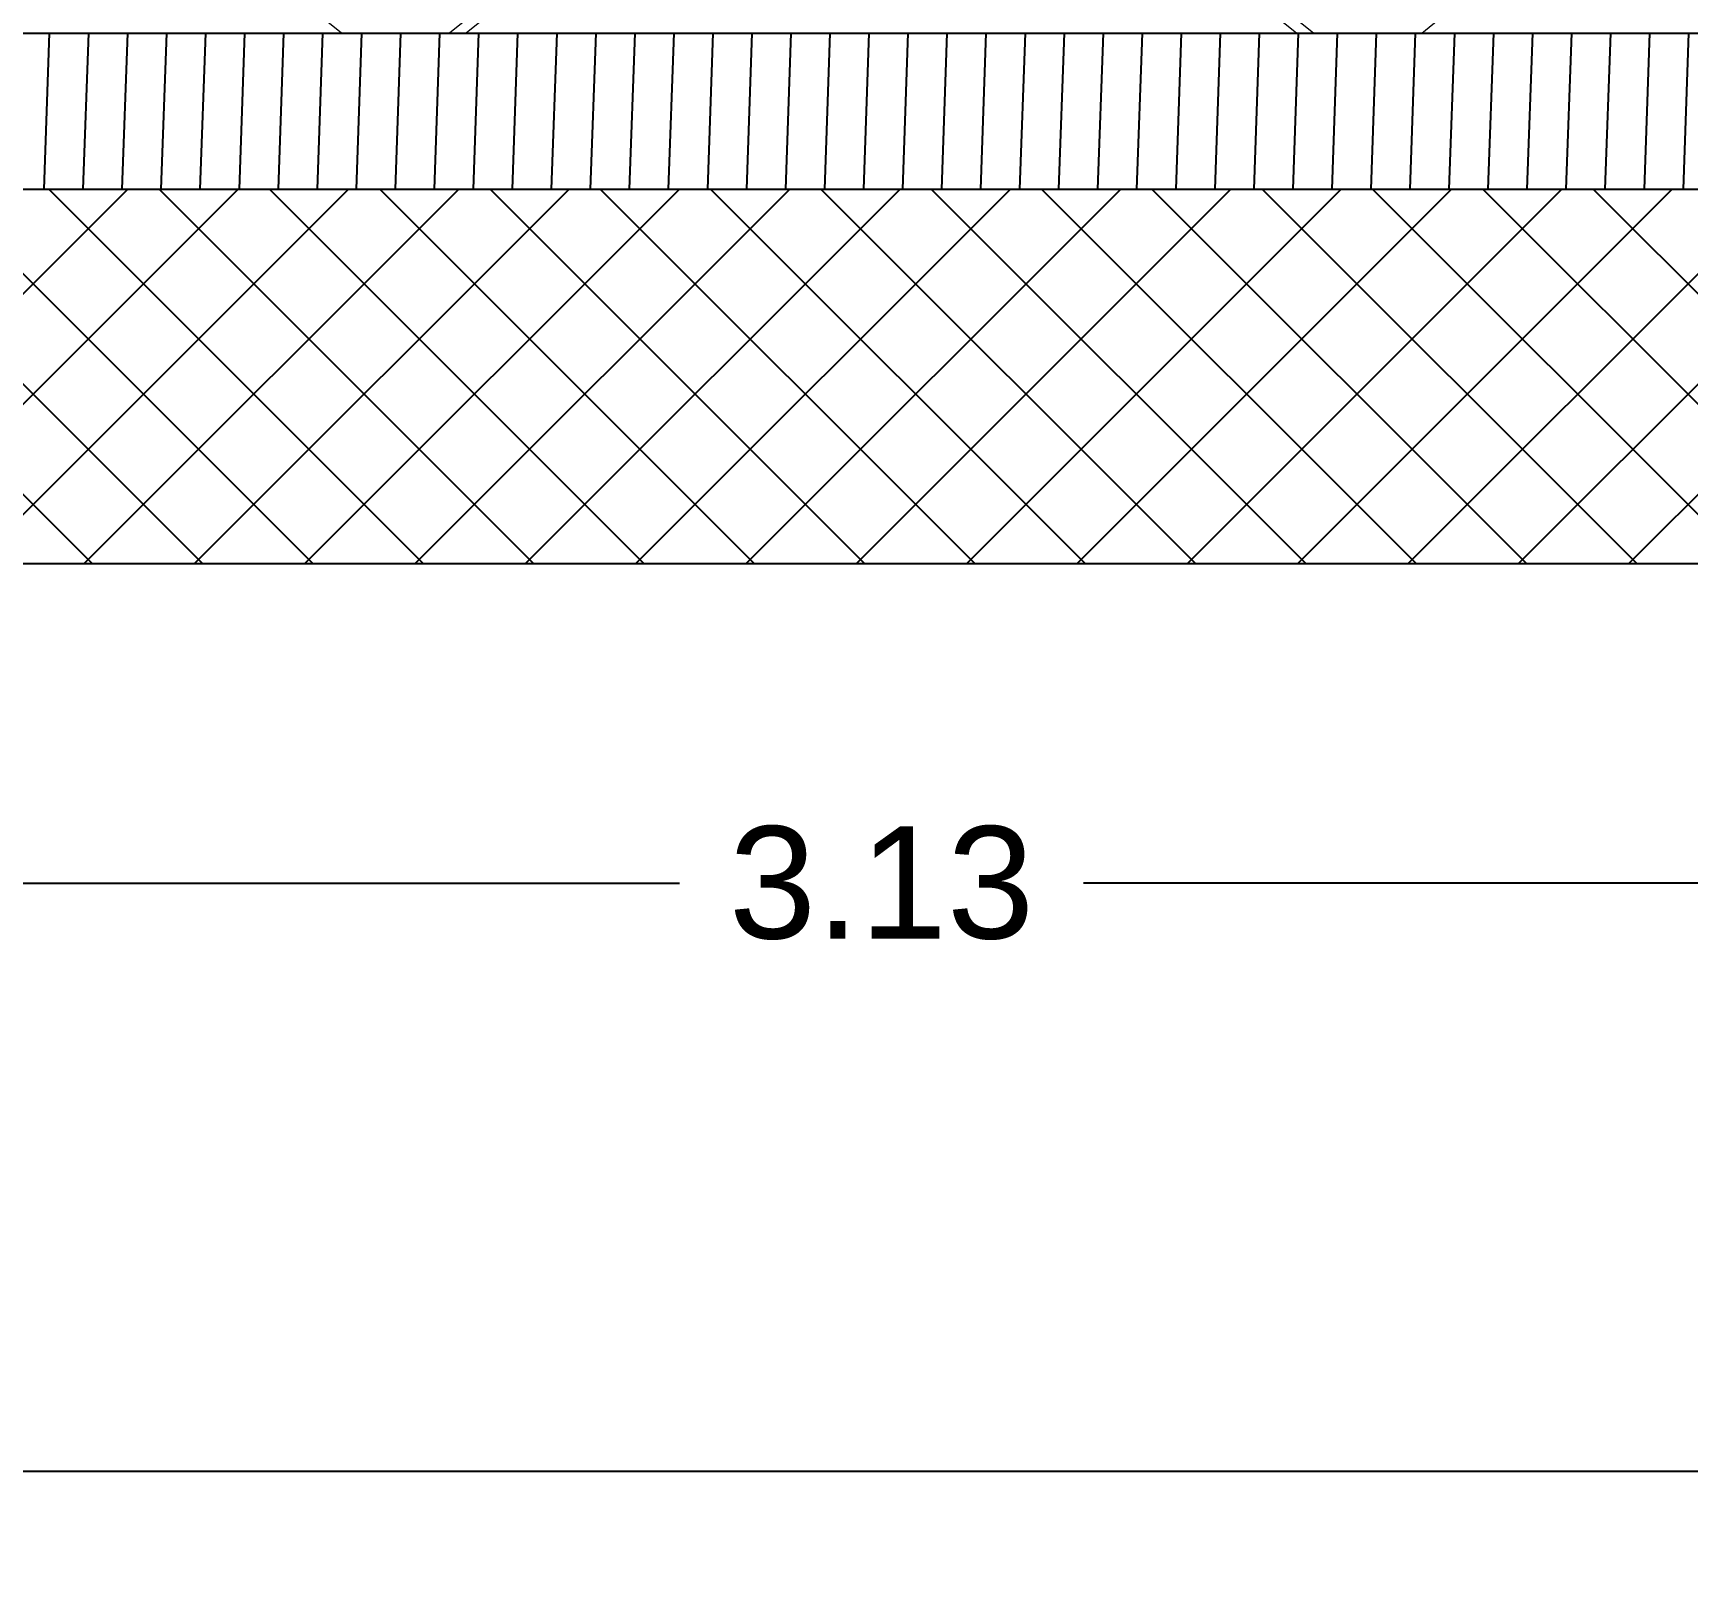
# Model space of a CAD drawing. Header units: metres. Extents: x 668617 to 675126, y 2286318 to 2293677.
# Drawn here: x 672273.909 to 672276.561, y 2287837.555 to 2287840.04 of the extents above; entities that cross this region are included whole.
import ezdxf

# ---------------------------------------------------------------- set-up
doc = ezdxf.new("R2010")
doc.units = ezdxf.units.M
doc.header["$MEASUREMENT"] = 0
doc.layers.add('29-AMBIENTACION', color=252, linetype='Continuous', lineweight=0)
doc.layers.add('DMTG_SECCIONES_VIALES', color=250, linetype='Continuous')
doc.styles.get("Standard").update_dxf_attribs({"font": 'arial.ttf'})
doc.dimstyles.get("Standard").update_dxf_attribs({"dimtxt": 0.18, "dimasz": 0.18, "dimexe": 0.18, "dimexo": 0.0625, "dimgap": 0.09, "dimtad": 0, "dimtih": 1, "dimtoh": 1, "dimdec": 4, "dimzin": 0, "dimdsep": 46, "dimtxsty": 'Standard', "dimcen": 0.09, "dimadec": 0, "dimazin": 0, "dimtfac": 1, "dimtdec": 4, "dimtofl": 0, "dimtmove": 0, "dimatfit": 3, "dimfxl": 1, "dimtolj": 1, "dimtzin": 0, "dimarcsym": 0})

# ---------------------------------------------------------------- blocks, each defined once
blk = doc.blocks.new('_ArchTick')
at = {"color": 0, "linetype": 'ByBlock', "const_width": 0.15}
blk.add_lwpolyline([(-0.5, -0.5), (0.5, 0.5)], dxfattribs=at)
blk = doc.blocks.new('*D415')
at = {"layer": 'Defpoints', "color": 0, "transparency": 16777216}
for p in [(672273.7035, 2287840.0398), (672276.8335, 2287840.0398), (672276.8335, 2287838.6778)]:
    blk.add_point(p, dxfattribs=at)
at = {"layer": 'DMTG_SECCIONES_VIALES', "color": 0, "lineweight": -2, "transparency": 16777216}
for p, q in [((672273.7035, 2287839.9773), (672273.7035, 2287838.4978)), ((672276.8335, 2287839.9773), (672276.8335, 2287838.4978)), ((672273.7035, 2287838.6778), (672274.9448, 2287838.6778)), ((672276.8335, 2287838.6778), (672275.5923, 2287838.6778))]:
    blk.add_line(p, q, dxfattribs=at)
at = {"layer": 'DMTG_SECCIONES_VIALES', "color": 0, "lineweight": -2, "transparency": 16777216, "xscale": 0.18, "yscale": 0.18, "zscale": 0.18, "rotation": 180}
blk.add_blockref('_ArchTick', (672273.7035, 2287838.6778), dxfattribs=at)
at = {"layer": 'DMTG_SECCIONES_VIALES', "color": 0, "lineweight": -2, "transparency": 16777216, "xscale": 0.18, "yscale": 0.18, "zscale": 0.18}
blk.add_blockref('_ArchTick', (672276.8335, 2287838.6778), dxfattribs=at)
at = {"layer": 'DMTG_SECCIONES_VIALES', "color": 0, "transparency": 16777216, "insert": (672275.2685, 2287838.6778), "char_height": 0.18, "attachment_point": 5}
blk.add_mtext('\\A1;3.13', dxfattribs=at)
blk = doc.blocks.new('A$C1159671A')
at = {"layer": '29-AMBIENTACION'}
for p, q in [((0.0707, 0), (0.0382, 0.0258)), ((0.2762, 0.0258), (0.2437, 0)), ((0.3032, 0.0258), (0.2707, 0)), ((1.5692, 0.0258), (1.6016, 0)), ((1.5962, 0.0258), (1.6286, 0)), ((1.8017, 0), (1.8341, 0.0258)), ((0.2437, 0), (0.0707, 0)), ((0.2707, 0), (0.2437, 0)), ((1.6016, 0), (1.6286, 0)), ((1.6286, 0), (1.8017, 0))]:
    blk.add_line(p, q, dxfattribs=at)
blk = doc.blocks.new('*D422')
at = {"layer": 'Defpoints', "color": 0, "transparency": 16777216}
for p in [(672246.3035, 2287840.2898), (672286.8035, 2287840.2898), (672286.8035, 2287837.735)]:
    blk.add_point(p, dxfattribs=at)
at = {"layer": 'DMTG_SECCIONES_VIALES', "color": 0, "lineweight": -2, "transparency": 16777216}
for p, q in [((672246.3035, 2287840.2273), (672246.3035, 2287837.555)), ((672286.8035, 2287840.2273), (672286.8035, 2287837.555)), ((672246.3035, 2287837.735), (672266.1565, 2287837.735)), ((672286.8035, 2287837.735), (672266.9506, 2287837.735))]:
    blk.add_line(p, q, dxfattribs=at)
at = {"layer": 'DMTG_SECCIONES_VIALES', "color": 0, "lineweight": -2, "transparency": 16777216, "xscale": 0.18, "yscale": 0.18, "zscale": 0.18, "rotation": 180}
blk.add_blockref('_ArchTick', (672246.3035, 2287837.735), dxfattribs=at)
at = {"layer": 'DMTG_SECCIONES_VIALES', "color": 0, "lineweight": -2, "transparency": 16777216, "xscale": 0.18, "yscale": 0.18, "zscale": 0.18}
blk.add_blockref('_ArchTick', (672286.8035, 2287837.735), dxfattribs=at)
at = {"layer": 'DMTG_SECCIONES_VIALES', "color": 0, "transparency": 16777216, "insert": (672266.5535, 2287837.735), "char_height": 0.18, "attachment_point": 5}
blk.add_mtext('\\A1;40.50', dxfattribs=at)

msp = doc.modelspace()

# ---------------------------------------------------------------- hatches: boundary and pattern name
at = {"layer": 'DMTG_SECCIONES_VIALES', "true_color": 0x000000}
h = msp.add_hatch(dxfattribs=at)
h.set_pattern_fill('ANSI31', color=18, scale=0.5, angle=43)
h.set_pattern_definition([(88, (671855.920446, 2287769.89963), (-0.062461927, 0.0021812185), [])])
h.paths.add_polyline_path([(672250.00355, 2287840.03977), (672250.00355, 2287839.78977), (672259.70355, 2287839.78977), (672259.70355, 2287840.03977)])
h.paths.add_polyline_path([(672283.10355, 2287839.78977), (672283.10355, 2287840.03977), (672273.70355, 2287840.03977), (672273.70355, 2287839.78977)])

# ---------------------------------------------------------------- linework, layer by layer
at = {"layer": 'DMTG_SECCIONES_VIALES', "color": 252, "linetype": 'Continuous', "true_color": 0x939598}
for p, q in [((672274.00365, 2287839.18977), (672273.15365, 2287840.03977)), ((672273.46068, 2287839.18977), (672274.06068, 2287839.78977)), ((672274.18043, 2287839.18977), (672273.58043, 2287839.78977)), ((672273.63745, 2287839.18977), (672274.23745, 2287839.78977)), ((672274.35721, 2287839.18977), (672273.75721, 2287839.78977)), ((672273.81423, 2287839.18977), (672274.41423, 2287839.78977)), ((672274.53398, 2287839.18977), (672273.93398, 2287839.78977)), ((672273.99101, 2287839.18977), (672274.59101, 2287839.78977)), ((672274.71076, 2287839.18977), (672274.11076, 2287839.78977)), ((672274.16778, 2287839.18977), (672274.76778, 2287839.78977)), ((672274.88754, 2287839.18977), (672274.28754, 2287839.78977)), ((672274.34456, 2287839.18977), (672274.94456, 2287839.78977)), ((672275.06431, 2287839.18977), (672274.46431, 2287839.78977)), ((672274.52134, 2287839.18977), (672275.12134, 2287839.78977)), ((672275.24109, 2287839.18977), (672274.64109, 2287839.78977)), ((672274.69811, 2287839.18977), (672275.29811, 2287839.78977)), ((672275.41787, 2287839.18977), (672274.81787, 2287839.78977)), ((672274.87489, 2287839.18977), (672275.47489, 2287839.78977)), ((672275.59464, 2287839.18977), (672274.99464, 2287839.78977)), ((672275.05167, 2287839.18977), (672275.65167, 2287839.78977)), ((672275.77142, 2287839.18977), (672275.17142, 2287839.78977)), ((672275.22844, 2287839.18977), (672275.82844, 2287839.78977)), ((672275.9482, 2287839.18977), (672275.3482, 2287839.78977)), ((672275.40522, 2287839.18977), (672276.00522, 2287839.78977)), ((672276.12497, 2287839.18977), (672275.52497, 2287839.78977)), ((672275.582, 2287839.18977), (672276.182, 2287839.78977)), ((672276.30175, 2287839.18977), (672275.70175, 2287839.78977)), ((672275.75877, 2287839.18977), (672276.35877, 2287839.78977)), ((672276.47853, 2287839.18977), (672275.87853, 2287839.78977)), ((672275.93555, 2287839.18977), (672276.53555, 2287839.78977)), ((672276.6553, 2287839.18977), (672276.0553, 2287839.78977)), ((672276.11233, 2287839.18977), (672276.71233, 2287839.78977)), ((672276.83208, 2287839.18977), (672276.23208, 2287839.78977)), ((672276.2891, 2287839.18977), (672276.8891, 2287839.78977)), ((672277.00886, 2287839.18977), (672276.40886, 2287839.78977)), ((672276.46588, 2287839.18977), (672277.06588, 2287839.78977))]:
    msp.add_line(p, q, dxfattribs=at)
at = {"layer": 'DMTG_SECCIONES_VIALES'}
for p, q in [((672273.70355, 2287840.03977), (672283.10355, 2287840.03977)), ((672272.85355, 2287839.18977), (672283.95355, 2287839.18977))]:
    msp.add_line(p, q, dxfattribs=at)
msp.add_lwpolyline([(672273.45355, 2287839.78977), (672283.35355, 2287839.78977)], dxfattribs=at)

# ---------------------------------------------------------------- block references
msp.add_blockref('A$C1159671A', (672274.33237, 2287840.03977), dxfattribs=at)

# ---------------------------------------------------------------- dimensions: what is measured, and where the dimension line sits
for base, p1, p2, picture, middle in [((672286.80355, 2287837.73504), (672246.30355, 2287840.28977), (672286.80355, 2287840.28977), '*D422', (672266.55355, 2287837.73504)), ((672276.83355, 2287838.67778), (672273.70355, 2287840.03977), (672276.83355, 2287840.03977), '*D415', (672275.26855, 2287838.67778))]:
    dim = msp.add_linear_dim(base=base, p1=p1, p2=p2, dimstyle='Standard', override={"dimdec": 2, "dimblk1": 'ArchTick', "dimblk2": 'ArchTick', "dimsah": 1}, dxfattribs=at)
    dim.commit()
    dim.dimension.update_dxf_attribs({"geometry": picture, "text_midpoint": middle})

doc.saveas('drawing.dxf')
